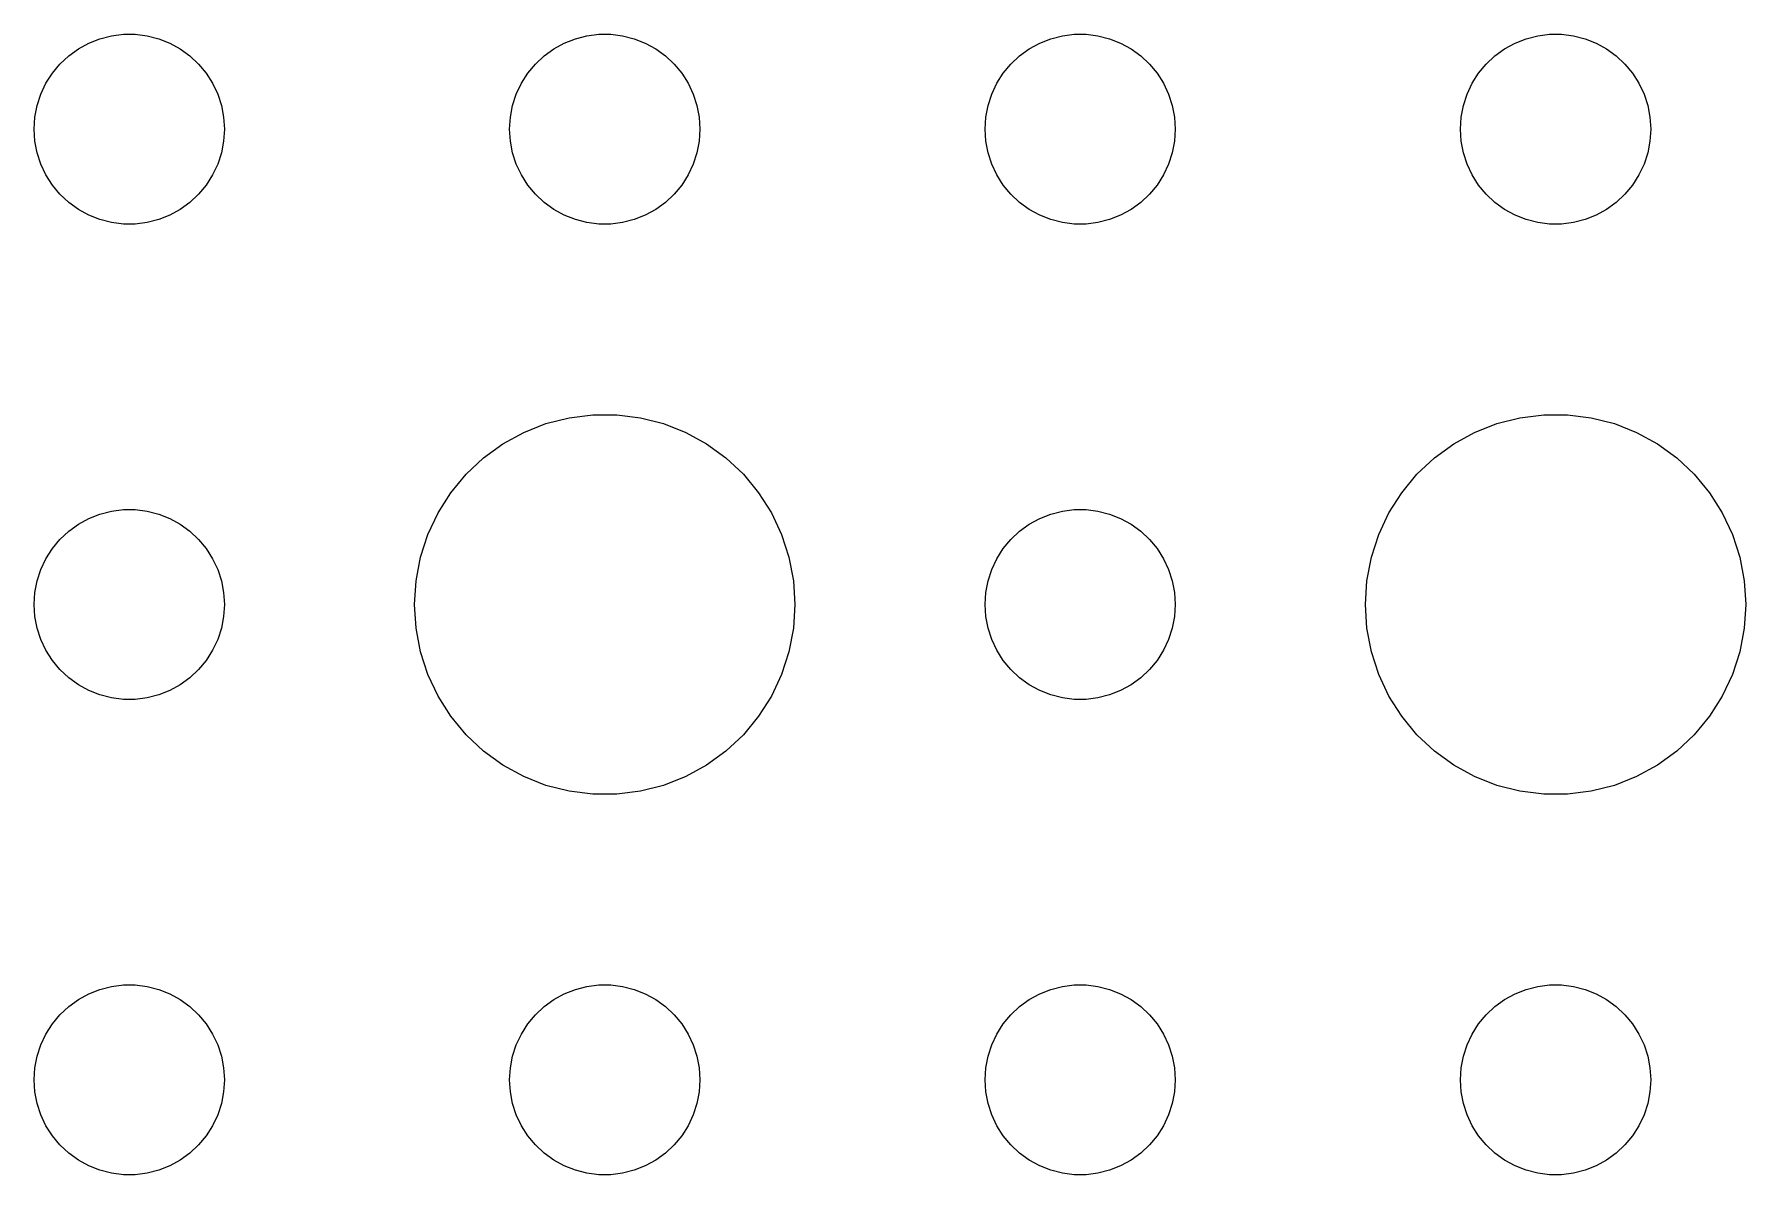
# Model space of a CAD drawing. Header units: metres. Extents: x -157 to 157, y -157 to 157.
# Drawn here: x 81 to 108, y -9 to 9 of the extents above; entities that cross this region are included whole.
import ezdxf

# ---------------------------------------------------------------- set-up
doc = ezdxf.new("R2010")
doc.units = ezdxf.units.M

msp = doc.modelspace()

# ---------------------------------------------------------------- linework, layer by layer
for p, q in [((81.8613, 8.85724), (82.0365, 8.92657)), ((82.0365, 8.92657), (82.2189, 8.97342)), ((82.2189, 8.97342), (82.4058, 8.99704)), ((82.4058, 8.99704), (82.5942, 8.99704)), ((82.5942, 8.99704), (82.7811, 8.97342)), ((82.7811, 8.97342), (82.9635, 8.92657)), ((82.9635, 8.92657), (83.1387, 8.85724)), ((89.3613, 8.85724), (89.5365, 8.92657)), ((89.5365, 8.92657), (89.7189, 8.97342)), ((89.7189, 8.97342), (89.9058, 8.99704)), ((89.9058, 8.99704), (90.0942, 8.99704)), ((90.0942, 8.99704), (90.2811, 8.97342)), ((90.2811, 8.97342), (90.4635, 8.92657)), ((90.4635, 8.92657), (90.6387, 8.85724)), ((96.8613, 8.85724), (97.0365, 8.92657)), ((97.0365, 8.92657), (97.2189, 8.97342)), ((97.2189, 8.97342), (97.4058, 8.99704)), ((97.4058, 8.99704), (97.5942, 8.99704)), ((97.5942, 8.99704), (97.7811, 8.97342)), ((97.7811, 8.97342), (97.9635, 8.92657)), ((97.9635, 8.92657), (98.1387, 8.85724)), ((104.361, 8.85724), (104.536, 8.92657)), ((104.536, 8.92657), (104.719, 8.97342)), ((104.719, 8.97342), (104.906, 8.99704)), ((104.906, 8.99704), (105.094, 8.99704)), ((105.094, 8.99704), (105.281, 8.97342)), ((105.281, 8.97342), (105.464, 8.92657)), ((105.464, 8.92657), (105.639, 8.85724)), ((81.4065, 8.52681), (81.5439, 8.65576)), ((81.5439, 8.65576), (81.6963, 8.76648)), ((81.6963, 8.76648), (81.8613, 8.85724)), ((83.1387, 8.85724), (83.3037, 8.76648)), ((83.3037, 8.76648), (83.4561, 8.65576)), ((83.4561, 8.65576), (83.5934, 8.52681)), ((88.9065, 8.52681), (89.0439, 8.65576)), ((89.0439, 8.65576), (89.1963, 8.76648)), ((89.1963, 8.76648), (89.3613, 8.85724)), ((90.6387, 8.85724), (90.8037, 8.76648)), ((90.8037, 8.76648), (90.9561, 8.65576)), ((90.9561, 8.65576), (91.0934, 8.52681)), ((96.4065, 8.52681), (96.5439, 8.65576)), ((96.5439, 8.65576), (96.6963, 8.76648)), ((96.6963, 8.76648), (96.8613, 8.85724)), ((98.1387, 8.85724), (98.3037, 8.76648)), ((98.3037, 8.76648), (98.4561, 8.65576)), ((98.4561, 8.65576), (98.5934, 8.52681)), ((103.907, 8.52681), (104.044, 8.65576)), ((104.044, 8.65576), (104.196, 8.76648)), ((104.196, 8.76648), (104.361, 8.85724)), ((105.639, 8.85724), (105.804, 8.76648)), ((105.804, 8.76648), (105.956, 8.65576)), ((105.956, 8.65576), (106.093, 8.52681)), ((81.1855, 8.22263), (81.2865, 8.38167)), ((81.2865, 8.38167), (81.4065, 8.52681)), ((83.5934, 8.52681), (83.7135, 8.38167)), ((83.7135, 8.38167), (83.8145, 8.22263)), ((88.6855, 8.22263), (88.7865, 8.38167)), ((88.7865, 8.38167), (88.9065, 8.52681)), ((91.0934, 8.52681), (91.2135, 8.38167)), ((91.2135, 8.38167), (91.3145, 8.22263)), ((96.1855, 8.22263), (96.2865, 8.38167)), ((96.2865, 8.38167), (96.4065, 8.52681)), ((98.5934, 8.52681), (98.7135, 8.38167)), ((98.7135, 8.38167), (98.8145, 8.22263)), ((103.686, 8.22263), (103.786, 8.38167)), ((103.786, 8.38167), (103.907, 8.52681)), ((106.093, 8.52681), (106.214, 8.38167)), ((106.214, 8.38167), (106.314, 8.22263)), ((81.1053, 8.05219), (81.1855, 8.22263)), ((83.8145, 8.22263), (83.8947, 8.05219)), ((88.6053, 8.05219), (88.6855, 8.22263)), ((91.3145, 8.22263), (91.3947, 8.05219)), ((96.1053, 8.05219), (96.1855, 8.22263)), ((98.8145, 8.22263), (98.8947, 8.05219)), ((103.605, 8.05219), (103.686, 8.22263)), ((106.314, 8.22263), (106.395, 8.05219)), ((81.0118, 7.68799), (81.0471, 7.87303)), ((81.0471, 7.87303), (81.1053, 8.05219)), ((83.8947, 8.05219), (83.9529, 7.87303)), ((83.9529, 7.87303), (83.9882, 7.68799)), ((88.5118, 7.68799), (88.5471, 7.87303)), ((88.5471, 7.87303), (88.6053, 8.05219)), ((91.3947, 8.05219), (91.4529, 7.87303)), ((91.4529, 7.87303), (91.4882, 7.68799)), ((96.0118, 7.68799), (96.0471, 7.87303)), ((96.0471, 7.87303), (96.1053, 8.05219)), ((98.8947, 8.05219), (98.9529, 7.87303)), ((98.9529, 7.87303), (98.9882, 7.68799)), ((103.512, 7.68799), (103.547, 7.87303)), ((103.547, 7.87303), (103.605, 8.05219)), ((106.395, 8.05219), (106.453, 7.87303)), ((106.453, 7.87303), (106.488, 7.68799)), ((81, 7.5), (81.0118, 7.68799)), ((83.9882, 7.68799), (84, 7.5)), ((88.5, 7.5), (88.5118, 7.68799)), ((91.4882, 7.68799), (91.5, 7.5)), ((96, 7.5), (96.0118, 7.68799)), ((98.9882, 7.68799), (99, 7.5)), ((103.5, 7.5), (103.512, 7.68799)), ((106.488, 7.68799), (106.5, 7.5)), ((81.0118, 7.312), (81, 7.5)), ((81.0471, 7.12695), (81.0118, 7.312)), ((83.9882, 7.312), (83.9529, 7.12695)), ((84, 7.5), (83.9882, 7.312)), ((88.5118, 7.312), (88.5, 7.5)), ((88.5471, 7.12695), (88.5118, 7.312)), ((91.4882, 7.312), (91.4529, 7.12695)), ((91.5, 7.5), (91.4882, 7.312)), ((96.0118, 7.312), (96, 7.5)), ((96.0471, 7.12695), (96.0118, 7.312)), ((98.9882, 7.312), (98.9529, 7.12695)), ((99, 7.5), (98.9882, 7.312)), ((103.512, 7.312), (103.5, 7.5)), ((103.547, 7.12695), (103.512, 7.312)), ((106.488, 7.312), (106.453, 7.12695)), ((106.5, 7.5), (106.488, 7.312)), ((81.1053, 6.9478), (81.0471, 7.12695)), ((83.9529, 7.12695), (83.8947, 6.9478)), ((88.6053, 6.9478), (88.5471, 7.12695)), ((91.4529, 7.12695), (91.3947, 6.9478)), ((96.1053, 6.9478), (96.0471, 7.12695)), ((98.9529, 7.12695), (98.8947, 6.9478)), ((103.605, 6.9478), (103.547, 7.12695)), ((106.453, 7.12695), (106.395, 6.9478)), ((81.1855, 6.77736), (81.1053, 6.9478)), ((81.2865, 6.61832), (81.1855, 6.77736)), ((83.8145, 6.77736), (83.7135, 6.61832)), ((83.8947, 6.9478), (83.8145, 6.77736)), ((88.6855, 6.77736), (88.6053, 6.9478)), ((88.7865, 6.61832), (88.6855, 6.77736)), ((91.3145, 6.77736), (91.2135, 6.61832)), ((91.3947, 6.9478), (91.3145, 6.77736)), ((96.1855, 6.77736), (96.1053, 6.9478)), ((96.2865, 6.61832), (96.1855, 6.77736)), ((98.8145, 6.77736), (98.7135, 6.61832)), ((98.8947, 6.9478), (98.8145, 6.77736)), ((103.686, 6.77736), (103.605, 6.9478)), ((103.786, 6.61832), (103.686, 6.77736)), ((106.314, 6.77736), (106.214, 6.61832)), ((106.395, 6.9478), (106.314, 6.77736)), ((81.4065, 6.47318), (81.2865, 6.61832)), ((83.7135, 6.61832), (83.5934, 6.47318)), ((88.9065, 6.47318), (88.7865, 6.61832)), ((91.2135, 6.61832), (91.0934, 6.47318)), ((96.4065, 6.47318), (96.2865, 6.61832)), ((98.7135, 6.61832), (98.5934, 6.47318)), ((103.907, 6.47318), (103.786, 6.61832)), ((106.214, 6.61832), (106.093, 6.47318)), ((81.5439, 6.34422), (81.4065, 6.47318)), ((81.6963, 6.23351), (81.5439, 6.34422)), ((81.8613, 6.14275), (81.6963, 6.23351)), ((83.3037, 6.23351), (83.1387, 6.14275)), ((83.4561, 6.34422), (83.3037, 6.23351)), ((83.5934, 6.47318), (83.4561, 6.34422)), ((89.0439, 6.34422), (88.9065, 6.47318)), ((89.1963, 6.23351), (89.0439, 6.34422)), ((89.3613, 6.14275), (89.1963, 6.23351)), ((90.8037, 6.23351), (90.6387, 6.14275)), ((90.9561, 6.34422), (90.8037, 6.23351)), ((91.0934, 6.47318), (90.9561, 6.34422)), ((96.5439, 6.34422), (96.4065, 6.47318)), ((96.6963, 6.23351), (96.5439, 6.34422)), ((96.8613, 6.14275), (96.6963, 6.23351)), ((98.3037, 6.23351), (98.1387, 6.14275)), ((98.4561, 6.34422), (98.3037, 6.23351)), ((98.5934, 6.47318), (98.4561, 6.34422)), ((104.044, 6.34422), (103.907, 6.47318)), ((104.196, 6.23351), (104.044, 6.34422)), ((104.361, 6.14275), (104.196, 6.23351)), ((105.804, 6.23351), (105.639, 6.14275)), ((105.956, 6.34422), (105.804, 6.23351)), ((106.093, 6.47318), (105.956, 6.34422)), ((82.0365, 6.07341), (81.8613, 6.14275)), ((82.2189, 6.02657), (82.0365, 6.07341)), ((82.4058, 6.00294), (82.2189, 6.02657)), ((82.5942, 6.00294), (82.4058, 6.00294)), ((82.7811, 6.02657), (82.5942, 6.00294)), ((82.9635, 6.07341), (82.7811, 6.02657)), ((83.1387, 6.14275), (82.9635, 6.07341)), ((89.5365, 6.07341), (89.3613, 6.14275)), ((89.7189, 6.02657), (89.5365, 6.07341)), ((89.9058, 6.00294), (89.7189, 6.02657)), ((90.0942, 6.00294), (89.9058, 6.00294)), ((90.2811, 6.02657), (90.0942, 6.00294)), ((90.4635, 6.07341), (90.2811, 6.02657)), ((90.6387, 6.14275), (90.4635, 6.07341)), ((97.0365, 6.07341), (96.8613, 6.14275)), ((97.2189, 6.02657), (97.0365, 6.07341)), ((97.4058, 6.00294), (97.2189, 6.02657)), ((97.5942, 6.00294), (97.4058, 6.00294)), ((97.7811, 6.02657), (97.5942, 6.00294)), ((97.9635, 6.07341), (97.7811, 6.02657)), ((98.1387, 6.14275), (97.9635, 6.07341)), ((104.536, 6.07341), (104.361, 6.14275)), ((104.719, 6.02657), (104.536, 6.07341)), ((104.906, 6.00294), (104.719, 6.02657)), ((105.094, 6.00294), (104.906, 6.00294)), ((105.281, 6.02657), (105.094, 6.00294)), ((105.464, 6.07341), (105.281, 6.02657)), ((105.639, 6.14275), (105.464, 6.07341)), ((89.4379, 2.94685), (89.8116, 2.99408)), ((89.8116, 2.99408), (90.1884, 2.99408)), ((90.1884, 2.99408), (90.5621, 2.94685)), ((104.438, 2.94685), (104.812, 2.99408)), ((104.812, 2.99408), (105.188, 2.99408)), ((105.188, 2.99408), (105.562, 2.94685)), ((88.3925, 2.53297), (88.7227, 2.71448)), ((88.7227, 2.71448), (89.073, 2.85316)), ((89.073, 2.85316), (89.4379, 2.94685)), ((90.5621, 2.94685), (90.927, 2.85316)), ((90.927, 2.85316), (91.2773, 2.71448)), ((91.2773, 2.71448), (91.6075, 2.53297)), ((103.393, 2.53297), (103.723, 2.71448)), ((103.723, 2.71448), (104.073, 2.85316)), ((104.073, 2.85316), (104.438, 2.94685)), ((105.562, 2.94685), (105.927, 2.85316)), ((105.927, 2.85316), (106.277, 2.71448)), ((106.277, 2.71448), (106.607, 2.53297)), ((88.0877, 2.31154), (88.3925, 2.53297)), ((91.6075, 2.53297), (91.9123, 2.31154)), ((103.088, 2.31154), (103.393, 2.53297)), ((106.607, 2.53297), (106.912, 2.31154)), ((87.8131, 2.05363), (88.0877, 2.31154)), ((91.9123, 2.31154), (92.1869, 2.05363)), ((102.813, 2.05363), (103.088, 2.31154)), ((106.912, 2.31154), (107.187, 2.05363)), ((87.573, 1.76335), (87.8131, 2.05363)), ((92.1869, 2.05363), (92.427, 1.76335)), ((102.573, 1.76335), (102.813, 2.05363)), ((107.187, 2.05363), (107.427, 1.76335)), ((87.3711, 1.44525), (87.573, 1.76335)), ((92.427, 1.76335), (92.6289, 1.44525)), ((102.371, 1.44525), (102.573, 1.76335)), ((107.427, 1.76335), (107.629, 1.44525)), ((81.6963, 1.26648), (81.8613, 1.35724)), ((81.8613, 1.35724), (82.0365, 1.42657)), ((82.0365, 1.42657), (82.2189, 1.47342)), ((82.2189, 1.47342), (82.4058, 1.49704)), ((82.4058, 1.49704), (82.5942, 1.49704)), ((82.5942, 1.49704), (82.7811, 1.47342)), ((82.7811, 1.47342), (82.9635, 1.42657)), ((82.9635, 1.42657), (83.1387, 1.35724)), ((83.1387, 1.35724), (83.3037, 1.26648)), ((87.2107, 1.10437), (87.3711, 1.44525)), ((92.6289, 1.44525), (92.7893, 1.10437)), ((96.6963, 1.26648), (96.8613, 1.35724)), ((96.8613, 1.35724), (97.0365, 1.42657)), ((97.0365, 1.42657), (97.2189, 1.47342)), ((97.2189, 1.47342), (97.4058, 1.49704)), ((97.4058, 1.49704), (97.5942, 1.49704)), ((97.5942, 1.49704), (97.7811, 1.47342)), ((97.7811, 1.47342), (97.9635, 1.42657)), ((97.9635, 1.42657), (98.1387, 1.35724)), ((98.1387, 1.35724), (98.3037, 1.26648)), ((102.211, 1.10437), (102.371, 1.44525)), ((107.629, 1.44525), (107.789, 1.10437)), ((81.4065, 1.02681), (81.5439, 1.15576)), ((81.5439, 1.15576), (81.6963, 1.26648)), ((83.3037, 1.26648), (83.4561, 1.15576)), ((83.4561, 1.15576), (83.5934, 1.02681)), ((87.0943, 0.74606), (87.2107, 1.10437)), ((92.7893, 1.10437), (92.9057, 0.74606)), ((96.4065, 1.02681), (96.5439, 1.15576)), ((96.5439, 1.15576), (96.6963, 1.26648)), ((98.3037, 1.26648), (98.4561, 1.15576)), ((98.4561, 1.15576), (98.5934, 1.02681)), ((102.094, 0.74606), (102.211, 1.10437)), ((107.789, 1.10437), (107.906, 0.74606)), ((81.1855, 0.72263), (81.2865, 0.88167)), ((81.2865, 0.88167), (81.4065, 1.02681)), ((83.5934, 1.02681), (83.7135, 0.88167)), ((83.7135, 0.88167), (83.8145, 0.72263)), ((96.1855, 0.72263), (96.2865, 0.88167)), ((96.2865, 0.88167), (96.4065, 1.02681)), ((98.5934, 1.02681), (98.7135, 0.88167)), ((98.7135, 0.88167), (98.8145, 0.72263)), ((81.0471, 0.37303), (81.1053, 0.55219)), ((81.1053, 0.55219), (81.1855, 0.72263)), ((83.8145, 0.72263), (83.8947, 0.55219)), ((83.8947, 0.55219), (83.9529, 0.37303)), ((87.0237, 0.37599), (87.0943, 0.74606)), ((92.9057, 0.74606), (92.9763, 0.37599)), ((96.0471, 0.37303), (96.1053, 0.55219)), ((96.1053, 0.55219), (96.1855, 0.72263)), ((98.8145, 0.72263), (98.8947, 0.55219)), ((98.8947, 0.55219), (98.9529, 0.37303)), ((102.024, 0.37599), (102.094, 0.74606)), ((107.906, 0.74606), (107.976, 0.37599)), ((81.0118, 0.18799), (81.0471, 0.37303)), ((83.9529, 0.37303), (83.9882, 0.18799)), ((87, 0), (87.0237, 0.37599)), ((92.9763, 0.37599), (93, 0)), ((96.0118, 0.18799), (96.0471, 0.37303)), ((98.9529, 0.37303), (98.9882, 0.18799)), ((102, 0), (102.024, 0.37599)), ((107.976, 0.37599), (108, 0)), ((81, 0), (81.0118, 0.18799)), ((81.0118, -0.18799), (81, 0)), ((83.9882, 0.18799), (84, 0)), ((84, 0), (83.9882, -0.18799)), ((87.0237, -0.37599), (87, 0)), ((93, 0), (92.9763, -0.37599)), ((96, 0), (96.0118, 0.18799)), ((96.0118, -0.18799), (96, 0)), ((98.9882, 0.18799), (99, 0)), ((99, 0), (98.9882, -0.18799)), ((102.024, -0.37599), (102, 0)), ((108, 0), (107.976, -0.37599)), ((81.0471, -0.37303), (81.0118, -0.18799)), ((83.9882, -0.18799), (83.9529, -0.37303)), ((96.0471, -0.37303), (96.0118, -0.18799)), ((98.9882, -0.18799), (98.9529, -0.37303)), ((81.1053, -0.55219), (81.0471, -0.37303)), ((83.9529, -0.37303), (83.8947, -0.55219)), ((87.0943, -0.74606), (87.0237, -0.37599)), ((92.9763, -0.37599), (92.9057, -0.74606)), ((96.1053, -0.55219), (96.0471, -0.37303)), ((98.9529, -0.37303), (98.8947, -0.55219)), ((102.094, -0.74606), (102.024, -0.37599)), ((107.976, -0.37599), (107.906, -0.74606)), ((81.1855, -0.72263), (81.1053, -0.55219)), ((81.2865, -0.88167), (81.1855, -0.72263)), ((83.8145, -0.72263), (83.7135, -0.88167)), ((83.8947, -0.55219), (83.8145, -0.72263)), ((87.2107, -1.10437), (87.0943, -0.74606)), ((92.9057, -0.74606), (92.7893, -1.10437)), ((96.1855, -0.72263), (96.1053, -0.55219)), ((96.2865, -0.88167), (96.1855, -0.72263)), ((98.8145, -0.72263), (98.7135, -0.88167)), ((98.8947, -0.55219), (98.8145, -0.72263)), ((102.211, -1.10437), (102.094, -0.74606)), ((107.906, -0.74606), (107.789, -1.10437)), ((81.4065, -1.02681), (81.2865, -0.88167)), ((81.5439, -1.15576), (81.4065, -1.02681)), ((83.5934, -1.02681), (83.4561, -1.15576)), ((83.7135, -0.88167), (83.5934, -1.02681)), ((96.4065, -1.02681), (96.2865, -0.88167)), ((96.5439, -1.15576), (96.4065, -1.02681)), ((98.5934, -1.02681), (98.4561, -1.15576)), ((98.7135, -0.88167), (98.5934, -1.02681)), ((81.6963, -1.26648), (81.5439, -1.15576)), ((81.8613, -1.35724), (81.6963, -1.26648)), ((83.3037, -1.26648), (83.1387, -1.35724)), ((83.4561, -1.15576), (83.3037, -1.26648)), ((87.3711, -1.44525), (87.2107, -1.10437)), ((92.7893, -1.10437), (92.6289, -1.44525)), ((96.6963, -1.26648), (96.5439, -1.15576)), ((96.8613, -1.35724), (96.6963, -1.26648)), ((98.3037, -1.26648), (98.1387, -1.35724)), ((98.4561, -1.15576), (98.3037, -1.26648)), ((102.371, -1.44525), (102.211, -1.10437)), ((107.789, -1.10437), (107.629, -1.44525)), ((82.0365, -1.42657), (81.8613, -1.35724)), ((82.2189, -1.47342), (82.0365, -1.42657)), ((82.4058, -1.49704), (82.2189, -1.47342)), ((82.5942, -1.49704), (82.4058, -1.49704)), ((82.7811, -1.47342), (82.5942, -1.49704)), ((82.9635, -1.42657), (82.7811, -1.47342)), ((83.1387, -1.35724), (82.9635, -1.42657)), ((87.573, -1.76335), (87.3711, -1.44525)), ((92.6289, -1.44525), (92.427, -1.76335)), ((97.0365, -1.42657), (96.8613, -1.35724)), ((97.2189, -1.47342), (97.0365, -1.42657)), ((97.4058, -1.49704), (97.2189, -1.47342)), ((97.5942, -1.49704), (97.4058, -1.49704)), ((97.7811, -1.47342), (97.5942, -1.49704)), ((97.9635, -1.42657), (97.7811, -1.47342)), ((98.1387, -1.35724), (97.9635, -1.42657)), ((102.573, -1.76335), (102.371, -1.44525)), ((107.629, -1.44525), (107.427, -1.76335)), ((87.8131, -2.05363), (87.573, -1.76335)), ((92.427, -1.76335), (92.1869, -2.05363)), ((102.813, -2.05363), (102.573, -1.76335)), ((107.427, -1.76335), (107.187, -2.05363)), ((88.0877, -2.31154), (87.8131, -2.05363)), ((92.1869, -2.05363), (91.9123, -2.31154)), ((103.088, -2.31154), (102.813, -2.05363)), ((107.187, -2.05363), (106.912, -2.31154)), ((88.3925, -2.53297), (88.0877, -2.31154)), ((91.9123, -2.31154), (91.6075, -2.53297)), ((103.393, -2.53297), (103.088, -2.31154)), ((106.912, -2.31154), (106.607, -2.53297)), ((88.7227, -2.71448), (88.3925, -2.53297)), ((91.6075, -2.53297), (91.2773, -2.71448)), ((103.723, -2.71448), (103.393, -2.53297)), ((106.607, -2.53297), (106.277, -2.71448)), ((89.073, -2.85316), (88.7227, -2.71448)), ((89.4379, -2.94685), (89.073, -2.85316)), ((89.8116, -2.99408), (89.4379, -2.94685)), ((90.5621, -2.94685), (90.1884, -2.99408)), ((90.927, -2.85316), (90.5621, -2.94685)), ((91.2773, -2.71448), (90.927, -2.85316)), ((104.073, -2.85316), (103.723, -2.71448)), ((104.438, -2.94685), (104.073, -2.85316)), ((104.812, -2.99408), (104.438, -2.94685)), ((105.562, -2.94685), (105.188, -2.99408)), ((105.927, -2.85316), (105.562, -2.94685)), ((106.277, -2.71448), (105.927, -2.85316)), ((90.1884, -2.99408), (89.8116, -2.99408)), ((105.188, -2.99408), (104.812, -2.99408)), ((81.6963, -6.23351), (81.8613, -6.14275)), ((81.8613, -6.14275), (82.0365, -6.07341)), ((82.0365, -6.07341), (82.2189, -6.02657)), ((82.2189, -6.02657), (82.4058, -6.00294)), ((82.4058, -6.00294), (82.5942, -6.00294)), ((82.5942, -6.00294), (82.7811, -6.02657)), ((82.7811, -6.02657), (82.9635, -6.07341)), ((82.9635, -6.07341), (83.1387, -6.14275)), ((83.1387, -6.14275), (83.3037, -6.23351)), ((89.1963, -6.23351), (89.3613, -6.14275)), ((89.3613, -6.14275), (89.5365, -6.07341)), ((89.5365, -6.07341), (89.7189, -6.02657)), ((89.7189, -6.02657), (89.9058, -6.00294)), ((89.9058, -6.00294), (90.0942, -6.00294)), ((90.0942, -6.00294), (90.2811, -6.02657)), ((90.2811, -6.02657), (90.4635, -6.07341)), ((90.4635, -6.07341), (90.6387, -6.14275)), ((90.6387, -6.14275), (90.8037, -6.23351)), ((96.6963, -6.23351), (96.8613, -6.14275)), ((96.8613, -6.14275), (97.0365, -6.07341)), ((97.0365, -6.07341), (97.2189, -6.02657)), ((97.2189, -6.02657), (97.4058, -6.00294)), ((97.4058, -6.00294), (97.5942, -6.00294)), ((97.5942, -6.00294), (97.7811, -6.02657)), ((97.7811, -6.02657), (97.9635, -6.07341)), ((97.9635, -6.07341), (98.1387, -6.14275)), ((98.1387, -6.14275), (98.3037, -6.23351)), ((104.196, -6.23351), (104.361, -6.14275)), ((104.361, -6.14275), (104.536, -6.07341)), ((104.536, -6.07341), (104.719, -6.02657)), ((104.719, -6.02657), (104.906, -6.00294)), ((104.906, -6.00294), (105.094, -6.00294)), ((105.094, -6.00294), (105.281, -6.02657)), ((105.281, -6.02657), (105.464, -6.07341)), ((105.464, -6.07341), (105.639, -6.14275)), ((105.639, -6.14275), (105.804, -6.23351)), ((81.2865, -6.61832), (81.4065, -6.47318)), ((81.4065, -6.47318), (81.5439, -6.34422)), ((81.5439, -6.34422), (81.6963, -6.23351)), ((83.3037, -6.23351), (83.4561, -6.34422)), ((83.4561, -6.34422), (83.5934, -6.47318)), ((83.5934, -6.47318), (83.7135, -6.61832)), ((88.7865, -6.61832), (88.9065, -6.47318)), ((88.9065, -6.47318), (89.0439, -6.34422)), ((89.0439, -6.34422), (89.1963, -6.23351)), ((90.8037, -6.23351), (90.9561, -6.34422)), ((90.9561, -6.34422), (91.0934, -6.47318)), ((91.0934, -6.47318), (91.2135, -6.61832)), ((96.2865, -6.61832), (96.4065, -6.47318)), ((96.4065, -6.47318), (96.5439, -6.34422)), ((96.5439, -6.34422), (96.6963, -6.23351)), ((98.3037, -6.23351), (98.4561, -6.34422)), ((98.4561, -6.34422), (98.5934, -6.47318)), ((98.5934, -6.47318), (98.7135, -6.61832)), ((103.786, -6.61832), (103.907, -6.47318)), ((103.907, -6.47318), (104.044, -6.34422)), ((104.044, -6.34422), (104.196, -6.23351)), ((105.804, -6.23351), (105.956, -6.34422)), ((105.956, -6.34422), (106.093, -6.47318)), ((106.093, -6.47318), (106.214, -6.61832)), ((81.1855, -6.77736), (81.2865, -6.61832)), ((83.7135, -6.61832), (83.8145, -6.77736)), ((88.6855, -6.77736), (88.7865, -6.61832)), ((91.2135, -6.61832), (91.3145, -6.77736)), ((96.1855, -6.77736), (96.2865, -6.61832)), ((98.7135, -6.61832), (98.8145, -6.77736)), ((103.686, -6.77736), (103.786, -6.61832)), ((106.214, -6.61832), (106.314, -6.77736)), ((81.0471, -7.12695), (81.1053, -6.9478)), ((81.1053, -6.9478), (81.1855, -6.77736)), ((83.8145, -6.77736), (83.8947, -6.9478)), ((83.8947, -6.9478), (83.9529, -7.12695)), ((88.5471, -7.12695), (88.6053, -6.9478)), ((88.6053, -6.9478), (88.6855, -6.77736)), ((91.3145, -6.77736), (91.3947, -6.9478)), ((91.3947, -6.9478), (91.4529, -7.12695)), ((96.0471, -7.12695), (96.1053, -6.9478)), ((96.1053, -6.9478), (96.1855, -6.77736)), ((98.8145, -6.77736), (98.8947, -6.9478)), ((98.8947, -6.9478), (98.9529, -7.12695)), ((103.547, -7.12695), (103.605, -6.9478)), ((103.605, -6.9478), (103.686, -6.77736)), ((106.314, -6.77736), (106.395, -6.9478)), ((106.395, -6.9478), (106.453, -7.12695)), ((81.0118, -7.312), (81.0471, -7.12695)), ((83.9529, -7.12695), (83.9882, -7.312)), ((88.5118, -7.312), (88.5471, -7.12695)), ((91.4529, -7.12695), (91.4882, -7.312)), ((96.0118, -7.312), (96.0471, -7.12695)), ((98.9529, -7.12695), (98.9882, -7.312)), ((103.512, -7.312), (103.547, -7.12695)), ((106.453, -7.12695), (106.488, -7.312)), ((81, -7.5), (81.0118, -7.312)), ((81.0118, -7.68799), (81, -7.5)), ((83.9882, -7.312), (84, -7.5)), ((84, -7.5), (83.9882, -7.68799)), ((88.5, -7.5), (88.5118, -7.312)), ((88.5118, -7.68799), (88.5, -7.5)), ((91.4882, -7.312), (91.5, -7.5)), ((91.5, -7.5), (91.4882, -7.68799)), ((96, -7.5), (96.0118, -7.312)), ((96.0118, -7.68799), (96, -7.5)), ((98.9882, -7.312), (99, -7.5)), ((99, -7.5), (98.9882, -7.68799)), ((103.5, -7.5), (103.512, -7.312)), ((103.512, -7.68799), (103.5, -7.5)), ((106.488, -7.312), (106.5, -7.5)), ((106.5, -7.5), (106.488, -7.68799)), ((81.0471, -7.87303), (81.0118, -7.68799)), ((83.9882, -7.68799), (83.9529, -7.87303)), ((88.5471, -7.87303), (88.5118, -7.68799)), ((91.4882, -7.68799), (91.4529, -7.87303)), ((96.0471, -7.87303), (96.0118, -7.68799)), ((98.9882, -7.68799), (98.9529, -7.87303)), ((103.547, -7.87303), (103.512, -7.68799)), ((106.488, -7.68799), (106.453, -7.87303)), ((81.1053, -8.05219), (81.0471, -7.87303)), ((81.1855, -8.22263), (81.1053, -8.05219)), ((83.8947, -8.05219), (83.8145, -8.22263)), ((83.9529, -7.87303), (83.8947, -8.05219)), ((88.6053, -8.05219), (88.5471, -7.87303)), ((88.6855, -8.22263), (88.6053, -8.05219)), ((91.3947, -8.05219), (91.3145, -8.22263)), ((91.4529, -7.87303), (91.3947, -8.05219)), ((96.1053, -8.05219), (96.0471, -7.87303)), ((96.1855, -8.22263), (96.1053, -8.05219)), ((98.8947, -8.05219), (98.8145, -8.22263)), ((98.9529, -7.87303), (98.8947, -8.05219)), ((103.605, -8.05219), (103.547, -7.87303)), ((103.686, -8.22263), (103.605, -8.05219)), ((106.395, -8.05219), (106.314, -8.22263)), ((106.453, -7.87303), (106.395, -8.05219)), ((81.2865, -8.38167), (81.1855, -8.22263)), ((83.8145, -8.22263), (83.7135, -8.38167)), ((88.7865, -8.38167), (88.6855, -8.22263)), ((91.3145, -8.22263), (91.2135, -8.38167)), ((96.2865, -8.38167), (96.1855, -8.22263)), ((98.8145, -8.22263), (98.7135, -8.38167)), ((103.786, -8.38167), (103.686, -8.22263)), ((106.314, -8.22263), (106.214, -8.38167)), ((81.4065, -8.52681), (81.2865, -8.38167)), ((81.5439, -8.65576), (81.4065, -8.52681)), ((83.5934, -8.52681), (83.4561, -8.65576)), ((83.7135, -8.38167), (83.5934, -8.52681)), ((88.9065, -8.52681), (88.7865, -8.38167)), ((89.0439, -8.65576), (88.9065, -8.52681)), ((91.0934, -8.52681), (90.9561, -8.65576)), ((91.2135, -8.38167), (91.0934, -8.52681)), ((96.4065, -8.52681), (96.2865, -8.38167)), ((96.5439, -8.65576), (96.4065, -8.52681)), ((98.5934, -8.52681), (98.4561, -8.65576)), ((98.7135, -8.38167), (98.5934, -8.52681)), ((103.907, -8.52681), (103.786, -8.38167)), ((104.044, -8.65576), (103.907, -8.52681)), ((106.093, -8.52681), (105.956, -8.65576)), ((106.214, -8.38167), (106.093, -8.52681)), ((81.6963, -8.76648), (81.5439, -8.65576)), ((81.8613, -8.85724), (81.6963, -8.76648)), ((82.0365, -8.92657), (81.8613, -8.85724)), ((83.1387, -8.85724), (82.9635, -8.92657)), ((83.3037, -8.76648), (83.1387, -8.85724)), ((83.4561, -8.65576), (83.3037, -8.76648)), ((89.1963, -8.76648), (89.0439, -8.65576)), ((89.3613, -8.85724), (89.1963, -8.76648)), ((89.5365, -8.92657), (89.3613, -8.85724)), ((90.6387, -8.85724), (90.4635, -8.92657)), ((90.8037, -8.76648), (90.6387, -8.85724)), ((90.9561, -8.65576), (90.8037, -8.76648)), ((96.6963, -8.76648), (96.5439, -8.65576)), ((96.8613, -8.85724), (96.6963, -8.76648)), ((97.0365, -8.92657), (96.8613, -8.85724)), ((98.1387, -8.85724), (97.9635, -8.92657)), ((98.3037, -8.76648), (98.1387, -8.85724)), ((98.4561, -8.65576), (98.3037, -8.76648)), ((104.196, -8.76648), (104.044, -8.65576)), ((104.361, -8.85724), (104.196, -8.76648)), ((104.536, -8.92657), (104.361, -8.85724)), ((105.639, -8.85724), (105.464, -8.92657)), ((105.804, -8.76648), (105.639, -8.85724)), ((105.956, -8.65576), (105.804, -8.76648)), ((82.2189, -8.97342), (82.0365, -8.92657)), ((82.4058, -8.99704), (82.2189, -8.97342)), ((82.5942, -8.99704), (82.4058, -8.99704)), ((82.7811, -8.97342), (82.5942, -8.99704)), ((82.9635, -8.92657), (82.7811, -8.97342)), ((89.7189, -8.97342), (89.5365, -8.92657)), ((89.9058, -8.99704), (89.7189, -8.97342)), ((90.0942, -8.99704), (89.9058, -8.99704)), ((90.2811, -8.97342), (90.0942, -8.99704)), ((90.4635, -8.92657), (90.2811, -8.97342)), ((97.2189, -8.97342), (97.0365, -8.92657)), ((97.4058, -8.99704), (97.2189, -8.97342)), ((97.5942, -8.99704), (97.4058, -8.99704)), ((97.7811, -8.97342), (97.5942, -8.99704)), ((97.9635, -8.92657), (97.7811, -8.97342)), ((104.719, -8.97342), (104.536, -8.92657)), ((104.906, -8.99704), (104.719, -8.97342)), ((105.094, -8.99704), (104.906, -8.99704)), ((105.281, -8.97342), (105.094, -8.99704)), ((105.464, -8.92657), (105.281, -8.97342))]:
    msp.add_line(p, q)

doc.saveas('drawing.dxf')
